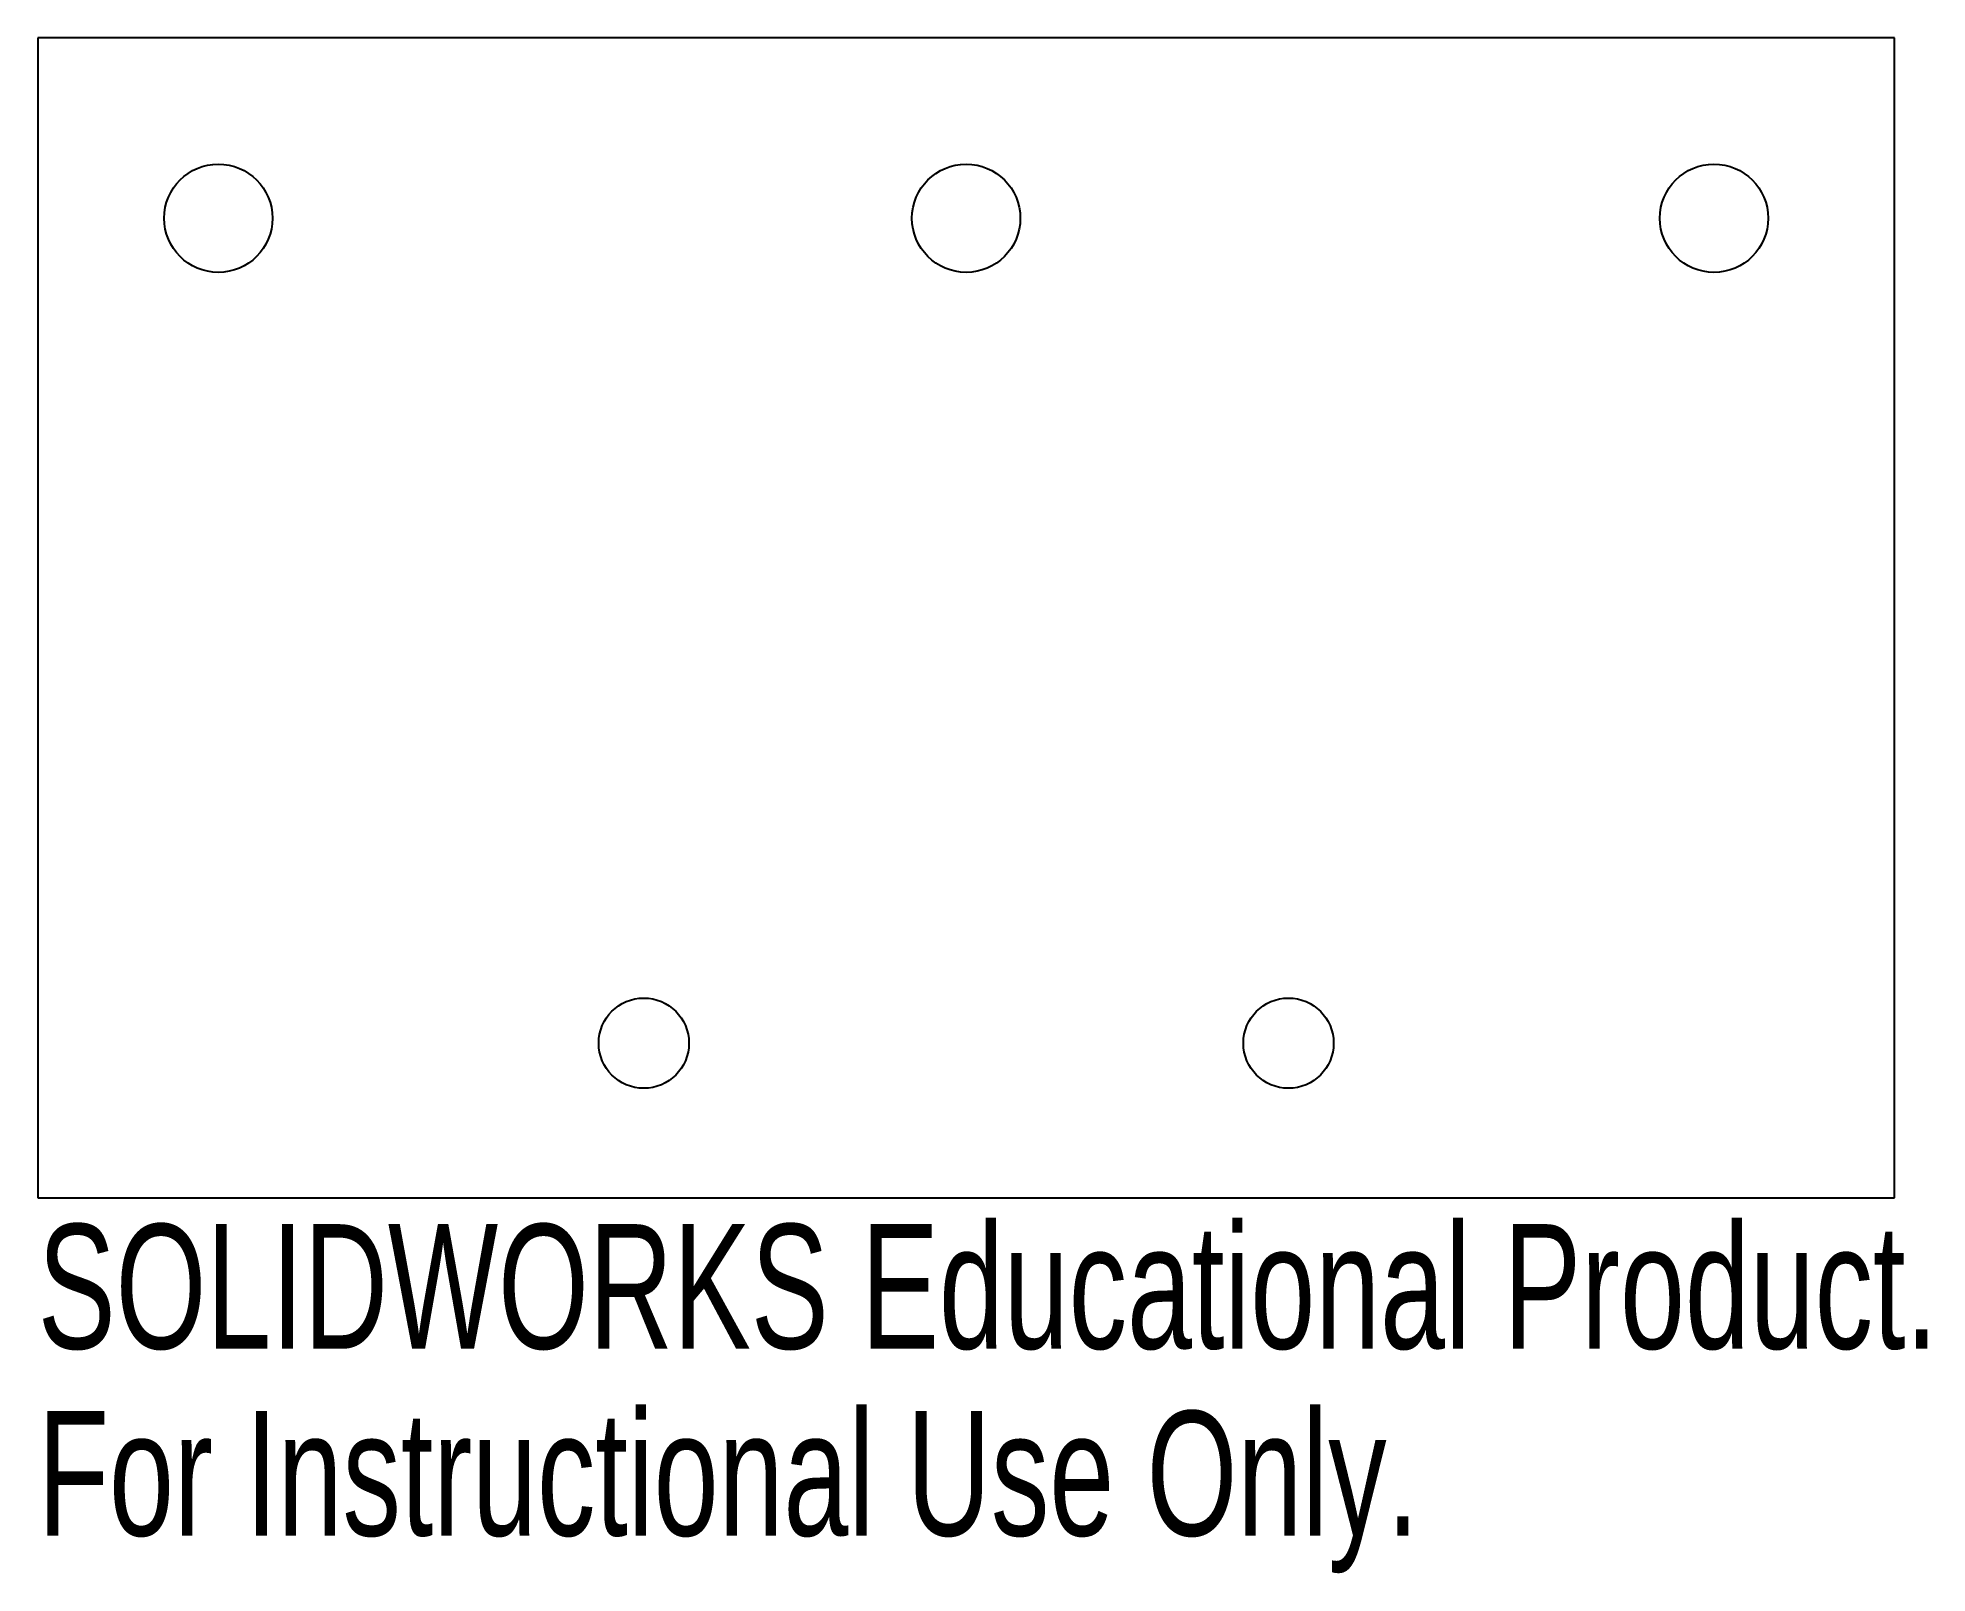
# Model space of a CAD drawing. Header units: millimetres. Extents: x 0 to 73.3, y -59.6 to 0.
import ezdxf

# ---------------------------------------------------------------- set-up
doc = ezdxf.new("R2010")
doc.units = ezdxf.units.MM
doc.styles.add('SLDTEXTSTYLE0', font='TXT', dxfattribs={"width": 0.7})

msp = doc.modelspace()

# ---------------------------------------------------------------- linework, layer by layer
at = {"color": 7, "linetype": 'Continuous', "lineweight": 25}
for p, q in [((0, 0), (0, -45)), ((72, 0), (0, 0)), ((72, -45), (72, 0)), ((0, -45), (72, -45))]:
    msp.add_line(p, q, dxfattribs=at)
for centre, radius in [((7, -7), 2.1), ((36, -7), 2.1), ((65, -7), 2.1), ((23.5, -39), 1.75), ((48.5, -39), 1.75)]:
    msp.add_circle(centre, radius, dxfattribs=at)

# ---------------------------------------------------------------- texts
at = {"color": 7, "linetype": 'Continuous', "char_height": 4.83362, "attachment_point": 1, "style": 'SLDTEXTSTYLE0'}
for s, insert in [('SOLIDWORKS Educational Product.', (0, -46.02)), ('For Instructional Use Only.', (0, -53.27))]:
    msp.add_mtext(s, dxfattribs=dict(at, insert=insert))

doc.saveas('drawing.dxf')
